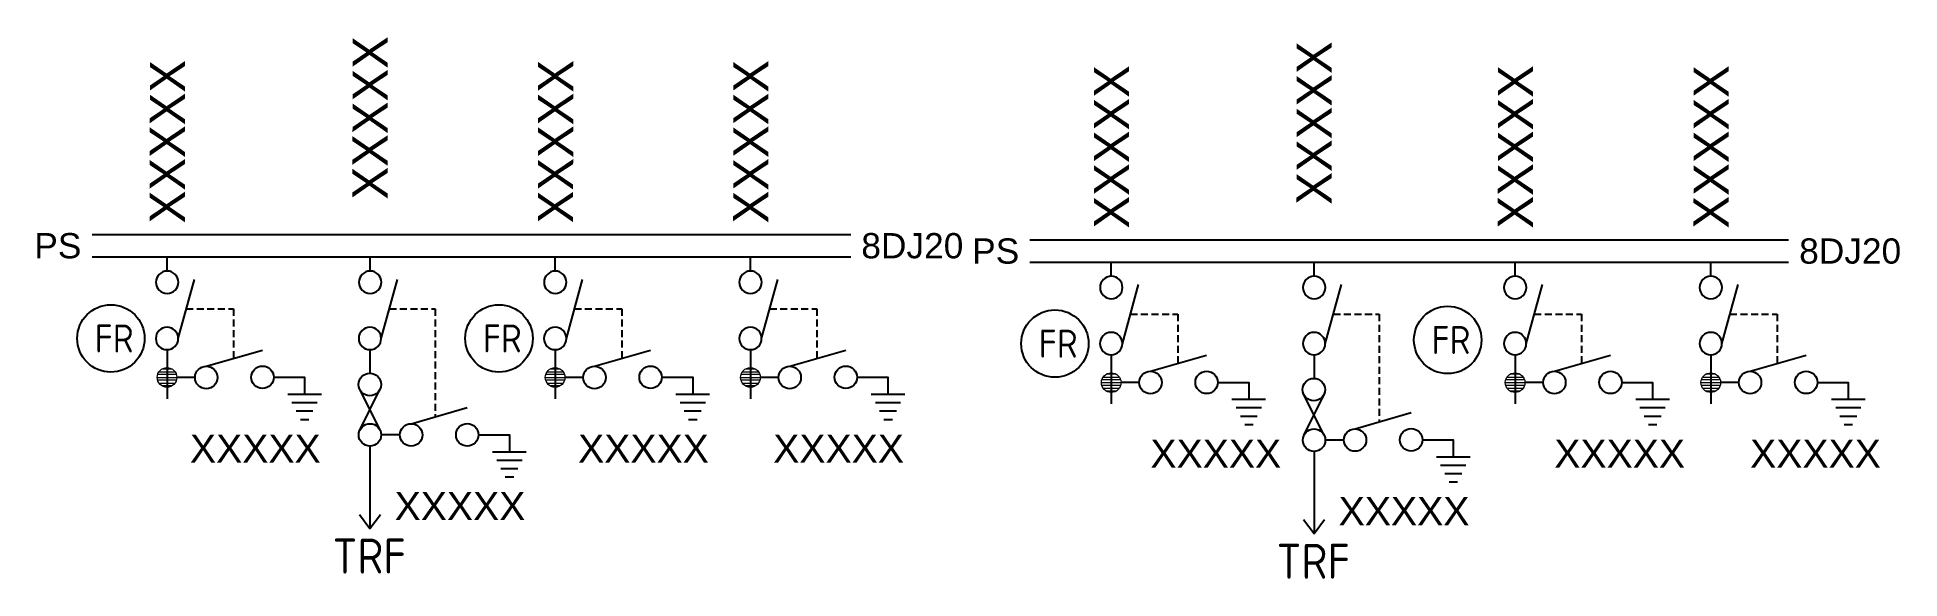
# Model space of a CAD drawing. Header units: metres. Extents: x 294058 to 294191, y 6261419 to 6261458.
import ezdxf
from ezdxf.enums import TextEntityAlignment as Align

# ---------------------------------------------------------------- set-up
doc = ezdxf.new("R2010")
doc.units = ezdxf.units.M
for name, pattern in [('A', [0]), ('CENTERX2', [4, 2.5, -0.5, 0.5, -0.5]), ('DASHED', [0.75, 0.5, -0.25])]:
    doc.linetypes.add(name, pattern=pattern)
doc.layers.get('0').update_dxf_attribs({"color": 6})
doc.layers.add('Equip_HV_NEW', color=2, linetype='Continuous')
doc.styles.add('ARIAL', font='arial.ttf', dxfattribs={"height": 2})
doc.styles.add('iecISOCP', font='isocp.shx')
doc.styles.add('IESYMBOL1', font='isocp.shx')
doc.styles.get("Standard").update_dxf_attribs({"font": 'arial.ttf'})
doc.styles.add('SWG_LABEL', font='arial.ttf')
doc.styles.add('SWITCH_LABEL', font='arial.ttf', dxfattribs={"height": 2.5})

# ---------------------------------------------------------------- blocks, each defined once
blk = doc.blocks.new('SWG_SIE_TRF_NOES_NEW')
for p, q in [((7.01, 0.8), (2.79, 1.95)), ((14.68, 0), (20.54, 0))]:
    blk.add_line(p, q)
at = {"linetype": 'DASHED'}
blk.add_lwpolyline([(4.9, 1.38), (4.9, 4.64), (12.61, 4.64)], dxfattribs=at)
for points in [[(2.2, 0.01), (1.2, 0.01)], [(19.54, -0.75), (20.54, 0), (19.54, 0.75)], [(7.8, 0), (9.45, 0)]]:
    blk.add_lwpolyline(points)
for points in [[(3, -0.79, 1), (3, 0.81, 1)], [(7, -0.8, 1), (7, 0.8, 1)]]:
    blk.add_lwpolyline(points, format="xyb", close=True)
at = {"flags": 1}
blk.add_attdef('Z', (0, 0), '', height=0.2, dxfattribs=at)
at = {"style": 'SWITCH_LABEL', "flags": 9}
blk.add_attdef('STREET_CODE', text='', height=0.2, dxfattribs=at).set_placement((0, -0.2), align=Align.MIDDLE_LEFT)
at = {"flags": 9}
for tag, p in [('ORIENTATION', (0, -0.4)), ('SUBURB', (0, -1)), ('STREETNAME', (0, -1.2)), ('PARENT', (0, -0.6)), ('USAGE', (0, -0.8)), ('LOCATION', (0, -1.4)), ('NOTES', (0, -1.6))]:
    blk.add_attdef(tag, text='', height=0.2, dxfattribs=at).set_placement(p, align=Align.MIDDLE_LEFT)
blk = doc.blocks.new('SWG_FUSE_NEW')
for points in [[(1.15, 0.72), (4.04, -0.71)], [(1.16, -0.72), (4.04, 0.73)]]:
    blk.add_lwpolyline(points)
for centre in [(0.8, 0), (4.4, 0.01)]:
    blk.add_circle(centre, 0.8)
blk = doc.blocks.new('SWG_SIE_TRF_NEW')
at = {"linetype": 'CENTERX2'}
blk.add_blockref('SWG_SIE_TRF_NOES_NEW', (0, 0), dxfattribs=at)
at = {"linetype": 'CENTERX2', "rotation": 180}
blk.add_blockref('SWG_FUSE_NEW', (14.68, 0), dxfattribs=at)
at = {"style": 'IESYMBOL1'}
blk.add_text('TRF', height=2.5, rotation=89.9826, dxfattribs=at).set_placement((22.51, -0.05), align=Align.MIDDLE_CENTER)
blk = doc.blocks.new('SWG_SIE_ES_NEW')
for p, q in [((-5.79, 0.78), (-1.79, 1.93)), ((0.01, -1.21), (2.41, -1.21)), ((0.31, -1.81), (2.11, -1.81)), ((0.61, -2.41), (1.81, -2.41)), ((0.92, -3.01), (1.52, -3.01))]:
    blk.add_line(p, q)
for points in [[(-5.79, -0.82, -1), (-5.79, 0.78, -1)], [(-1.79, -0.81, -1), (-1.79, 0.79, -1)]]:
    blk.add_lwpolyline(points, format="xyb", close=True)
for points in [[(-6.59, -0.02), (-7.89, -0.02)], [(-0.99, -0.01), (1.21, -0.01), (1.21, -1.21)]]:
    blk.add_lwpolyline(points)
at = {"flags": 1}
blk.add_attdef('Z', (0, 0), '', height=0.2, dxfattribs=at)
at = {"style": 'SWITCH_LABEL', "flags": 9}
blk.add_attdef('STREET_CODE', text='', height=0.2, dxfattribs=at).set_placement((0, -0.2), align=Align.MIDDLE_LEFT)
at = {"flags": 9}
for tag, p in [('ORIENTATION', (0, -0.4)), ('SUBURB', (0, -1)), ('STREETNAME', (0, -1.2)), ('PARENT', (0, -0.6)), ('USAGE', (0, -0.8)), ('LOCATION', (0, -1.4)), ('OWNED_BY', (-0.02, -1.82)), ('OPERATED_BY', (-0.02, -2.03)), ('MAINTAINED_BY', (-0.01, -2.24)), ('NOTES', (0, -1.6))]:
    blk.add_attdef(tag, text='', height=0.2, dxfattribs=at).set_placement(p, align=Align.MIDDLE_LEFT)
at = {"style": 'ARIAL', "flags": 8}
blk.add_attdef('ASSET_NUM', text='', height=2, dxfattribs=at).set_placement((14.3, -5.09), align=Align.MIDDLE_RIGHT)
blk = doc.blocks.new('FAULT_INDIC_SE')
blk.add_circle((0, 0), 2.4)
at = {"insert": (-1.15, 1), "char_height": 2, "width": 2.7042, "attachment_point": 1, "style": 'iecISOCP'}
blk.add_mtext('FR', dxfattribs=at)
blk = doc.blocks.new('SWG_SIE_SU_NEW')
blk.add_line((5.81, 0.79), (1.59, 1.94))
at = {"linetype": 'A', "lineweight": 0}
for p, q in [((7.98, 0.35), (7.98, -0.37)), ((8.18, -0.58), (8.18, 0.56)), ((8.38, 0.66), (8.38, -0.68)), ((8.58, -0.71), (8.58, 0.69)), ((8.78, 0.66), (8.78, -0.68)), ((8.98, -0.59), (8.98, 0.56)), ((9.18, 0.35), (9.18, -0.38))]:
    blk.add_line(p, q, dxfattribs=at)
at = {"linetype": 'DASHED'}
blk.add_lwpolyline([(3.7, 1.36), (3.7, 4.73), (7.22, 4.73)], dxfattribs=at)
for points in [[(1, 0), (0, 0)], [(6.6, -0.01), (10.1, -0.01)]]:
    blk.add_lwpolyline(points)
for points in [[(1.8, -0.8, 1), (1.8, 0.8, 1)], [(5.8, -0.81, 1), (5.8, 0.79, 1)]]:
    blk.add_lwpolyline(points, format="xyb", close=True)
at = {"linetype": 'A', "lineweight": 0}
blk.add_circle((8.58, -0.01), 0.7, dxfattribs=at)
at = {"style": 'SWG_LABEL', "flags": 8}
blk.add_attdef('ASSET_NUM', text='', height=2.5, rotation=179.9544, dxfattribs=at).set_placement((-2.4, 0.01), align=Align.MIDDLE_LEFT)
at = {"flags": 1}
blk.add_attdef('Z', (0, 0), '', height=0.2, dxfattribs=at)
at = {"style": 'SWITCH_LABEL', "flags": 9}
blk.add_attdef('STREET_CODE', text='', height=0.2, dxfattribs=at).set_placement((0, 0), align=Align.MIDDLE_LEFT)
at = {"flags": 9}
for tag, p in [('ORIENTATION', (0, -0.2)), ('SUBURB', (0, -0.8)), ('STREETNAME', (0, -1)), ('PARENT', (0, -0.4)), ('USAGE', (0, -0.6)), ('LOCATION', (0, -1.2)), ('NOTES', (0, -1.4)), ('OWNED_BY', (0, -1.61)), ('OPERATED_BY', (0.01, -1.81)), ('MAINTAINED_BY', (0.01, -2.03))]:
    blk.add_attdef(tag, text='', height=0.2, dxfattribs=at).set_placement(p, align=Align.MIDDLE_LEFT)
blk = doc.blocks.new('*U12')
for p, q in [((-1.6, 0), (-1.6, 54.05)), ((0, 0), (0, 54.05))]:
    blk.add_line(p, q)
at = {"style": 'ARIAL'}
blk.add_attdef('SWG_TYPE', text='', height=1.8, rotation=90, dxfattribs=at).set_placement((-0.8, 54.8), align=Align.MIDDLE_LEFT)
blk.add_attdef('SUB_TYPE', text='', height=1.8, rotation=90, dxfattribs=at).set_placement((-0.8, -0.76), align=Align.MIDDLE_RIGHT)
blk = doc.blocks.new('A$C297B2CE9')
at = {"layer": 'Equip_HV_NEW', "linetype": 'CENTERX2'}
ref = blk.add_blockref('SWG_SIE_TRF_NEW', (22.74, 20.77), dxfattribs=dict(at, rotation=270))
ref.add_attrib('ASSET_NUM', 'XXXXX', dxfattribs={"layer": '0', "height": 2.5, "rotation": 89.9544, "style": 'SWG_LABEL'}).set_placement((22.74, 23.67), align=Align.MIDDLE_LEFT)
at = {"layer": 'Equip_HV_NEW'}
ref = blk.add_blockref('SWG_SIE_SU_NEW', (8.3, 19.57), dxfattribs=dict(at, rotation=270))
ref.add_attrib('ASSET_NUM', 'XXXXX', dxfattribs={"layer": '0', "height": 2.5, "rotation": 89.9544, "style": 'SWG_LABEL'}).set_placement((8.31, 21.97), align=Align.MIDDLE_LEFT)
ref = blk.add_blockref('SWG_SIE_SU_NEW', (37.07, 19.57), dxfattribs=dict(at, rotation=270))
ref.add_attrib('ASSET_NUM', 'XXXXX', dxfattribs={"layer": '0', "height": 2.5, "rotation": 89.9544, "style": 'SWG_LABEL'}).set_placement((37.08, 21.97), align=Align.MIDDLE_LEFT)
ref = blk.add_blockref('SWG_SIE_SU_NEW', (51.01, 19.57), dxfattribs=dict(at, rotation=270))
ref.add_attrib('ASSET_NUM', 'XXXXX', dxfattribs={"layer": '0', "height": 2.5, "rotation": 89.9544, "style": 'SWG_LABEL'}).set_placement((51.02, 21.97), align=Align.MIDDLE_LEFT)
at = {"layer": 'Equip_HV_NEW', "rotation": 270}
blk.add_blockref('*U12', (2.5, 19.57), dxfattribs=at).add_auto_attribs({'SUB_TYPE': 'PS', 'SWG_TYPE': '8DJ20'})
at = {"layer": 'Equip_HV_NEW', "linetype": 'CENTERX2'}
for p in [(4.28, 13.77), (32.26, 14.03)]:
    blk.add_blockref('FAULT_INDIC_SE', p, dxfattribs=at)
at = {"layer": 'Equip_HV_NEW'}
ref = blk.add_blockref('SWG_SIE_ES_NEW', (16.88, 11.02), dxfattribs=at)
ref.add_attrib('ASSET_NUM', 'XXXXX', dxfattribs={"layer": '0', "height": 2, "style": 'ARIAL'}).set_placement((20.4, 5.93), align=Align.MIDDLE_RIGHT)
ref = blk.add_blockref('SWG_SIE_ES_NEW', (45.65, 11.02), dxfattribs=at)
ref.add_attrib('ASSET_NUM', 'XXXXX', dxfattribs={"layer": '0', "height": 2, "style": 'ARIAL'}).set_placement((49.17, 5.93), align=Align.MIDDLE_RIGHT)
ref = blk.add_blockref('SWG_SIE_ES_NEW', (59.59, 11.02), dxfattribs=at)
ref.add_attrib('ASSET_NUM', 'XXXXX', dxfattribs={"layer": '0', "height": 2, "style": 'ARIAL'}).set_placement((63.12, 5.93), align=Align.MIDDLE_RIGHT)
ref = blk.add_blockref('SWG_SIE_ES_NEW', (31.45, 6.92), dxfattribs=at)
ref.add_attrib('ASSET_NUM', 'XXXXX', dxfattribs={"layer": '0', "height": 2, "style": 'ARIAL'}).set_placement((33.81, 1.83), align=Align.MIDDLE_RIGHT)

msp = doc.modelspace()

# ---------------------------------------------------------------- block references
at = {"linetype": 'CENTERX2'}
msp.add_blockref('A$C297B2CE9', (294126.04, 6261422.29), dxfattribs=at)
at = {"layer": 'Equip_HV_NEW', "linetype": 'CENTERX2'}
ref = msp.add_blockref('SWG_SIE_TRF_NEW', (294081.53, 6261443.43), dxfattribs=dict(at, rotation=270))
ref.add_attrib('ASSET_NUM', 'XXXXX', dxfattribs={"layer": '0', "height": 2.5, "rotation": 89.9544, "style": 'SWG_LABEL'}).set_placement((294081.53, 6261446.33), align=Align.MIDDLE_LEFT)
at = {"layer": 'Equip_HV_NEW'}
ref = msp.add_blockref('SWG_SIE_SU_NEW', (294067.08, 6261442.23), dxfattribs=dict(at, rotation=270))
ref.add_attrib('ASSET_NUM', 'XXXXX', dxfattribs={"layer": '0', "height": 2.5, "rotation": 89.9544, "style": 'SWG_LABEL'}).set_placement((294067.09, 6261444.63), align=Align.MIDDLE_LEFT)
ref = msp.add_blockref('SWG_SIE_SU_NEW', (294094.73, 6261442.23), dxfattribs=dict(at, rotation=270))
ref.add_attrib('ASSET_NUM', 'XXXXX', dxfattribs={"layer": '0', "height": 2.5, "rotation": 89.9544, "style": 'SWG_LABEL'}).set_placement((294094.75, 6261444.63), align=Align.MIDDLE_LEFT)
ref = msp.add_blockref('SWG_SIE_SU_NEW', (294108.64, 6261442.23), dxfattribs=dict(at, rotation=270))
ref.add_attrib('ASSET_NUM', 'XXXXX', dxfattribs={"layer": '0', "height": 2.5, "rotation": 89.9544, "style": 'SWG_LABEL'}).set_placement((294108.65, 6261444.63), align=Align.MIDDLE_LEFT)
at = {"layer": 'Equip_HV_NEW', "rotation": 270}
msp.add_blockref('*U12', (294061.73, 6261442.24), dxfattribs=at).add_auto_attribs({'SUB_TYPE': 'PS', 'SWG_TYPE': '8DJ20'})
at = {"layer": 'Equip_HV_NEW', "linetype": 'CENTERX2'}
for p in [(294063.07, 6261436.43), (294090.72, 6261436.43)]:
    msp.add_blockref('FAULT_INDIC_SE', p, dxfattribs=at)
at = {"layer": 'Equip_HV_NEW'}
ref = msp.add_blockref('SWG_SIE_ES_NEW', (294075.66, 6261433.67), dxfattribs=at)
ref.add_attrib('ASSET_NUM', 'XXXXX', dxfattribs={"layer": '0', "height": 2, "style": 'ARIAL'}).set_placement((294078.02, 6261428.58), align=Align.MIDDLE_RIGHT)
ref = msp.add_blockref('SWG_SIE_ES_NEW', (294103.31, 6261433.67), dxfattribs=at)
ref.add_attrib('ASSET_NUM', 'XXXXX', dxfattribs={"layer": '0', "height": 2, "style": 'ARIAL'}).set_placement((294105.67, 6261428.58), align=Align.MIDDLE_RIGHT)
ref = msp.add_blockref('SWG_SIE_ES_NEW', (294117.22, 6261433.67), dxfattribs=at)
ref.add_attrib('ASSET_NUM', 'XXXXX', dxfattribs={"layer": '0', "height": 2, "style": 'ARIAL'}).set_placement((294119.57, 6261428.58), align=Align.MIDDLE_RIGHT)
ref = msp.add_blockref('SWG_SIE_ES_NEW', (294090.25, 6261429.57), dxfattribs=at)
ref.add_attrib('ASSET_NUM', 'XXXXX', dxfattribs={"layer": '0', "height": 2, "style": 'ARIAL'}).set_placement((294092.6, 6261424.48), align=Align.MIDDLE_RIGHT)

doc.saveas('drawing.dxf')
